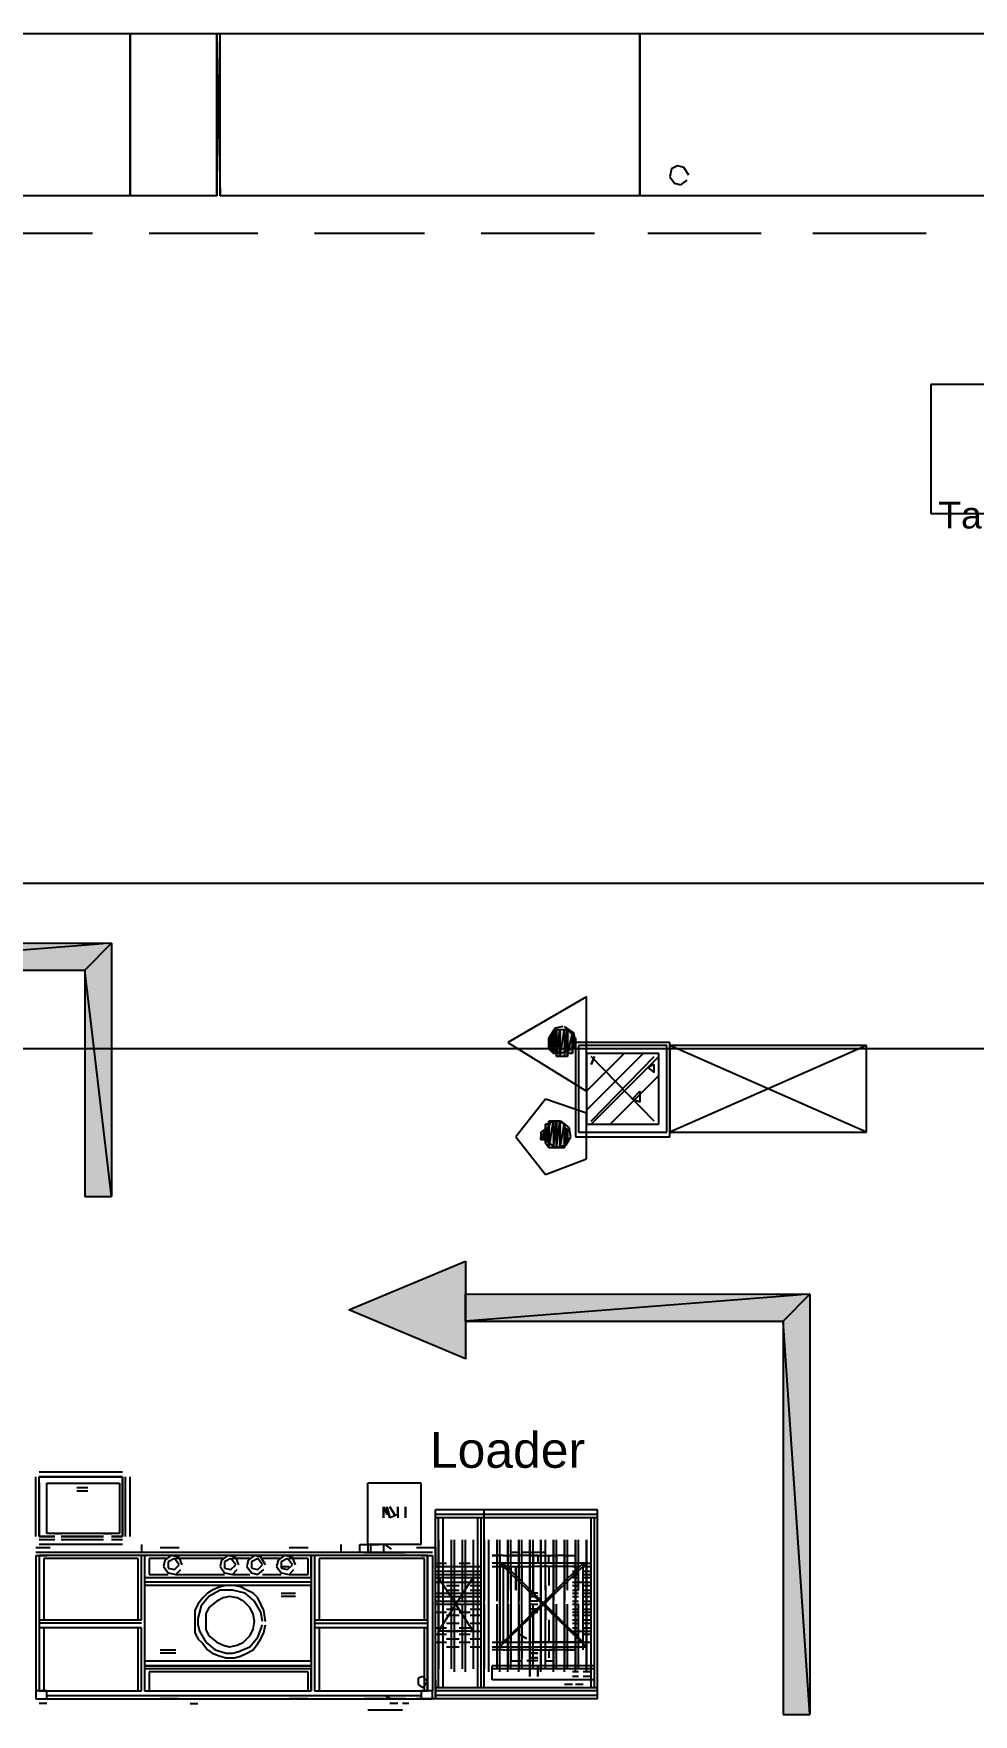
# Model space of a CAD drawing. Header units: millimetres. Extents: x 5 to 415, y 48 to 251.
# Drawn here: x 229.76 to 240.29, y 189.74 to 208.58 of the extents above; entities that cross this region are included whole.
import ezdxf

# ---------------------------------------------------------------- set-up
doc = ezdxf.new("R2010")
doc.units = ezdxf.units.MM
for name, color, linetype in [('H', 7, 'Continuous'), ('P', 7, 'Continuous'), ('T', 7, 'Continuous')]:
    doc.layers.add(name, color=color, linetype=linetype)

msp = doc.modelspace()

# ---------------------------------------------------------------- hatches: boundary and pattern name
at = {"layer": 'H', "linetype": 'Continuous'}
for points in [[(226.783, 198.085), (226.783, 198.367), (230.628, 198.367), (230.628, 195.545), (230.329, 195.545), (230.329, 198.085), (226.783, 198.085)], [(235.585, 197.15), (235.532, 197.185), (235.532, 197.309), (235.585, 197.362), (235.585, 197.15)], [(235.585, 197.15), (235.585, 197.362), (235.62, 197.397), (235.62, 197.15), (235.585, 197.15)], [(235.62, 197.115), (235.62, 197.397), (235.673, 197.397), (235.673, 197.115), (235.62, 197.115)], [(235.673, 197.115), (235.673, 197.397), (235.708, 197.397), (235.708, 197.115), (235.673, 197.115)], [(235.708, 197.115), (235.708, 197.397), (235.744, 197.397), (235.744, 197.115), (235.708, 197.115)], [(235.744, 197.15), (235.744, 197.397), (235.797, 197.362), (235.797, 197.15), (235.744, 197.15)], [(235.797, 197.185), (235.797, 197.309), (235.832, 197.309), (235.832, 197.238), (235.797, 197.185)], [(235.462, 196.18), (235.462, 196.25), (235.497, 196.303), (235.497, 196.18), (235.462, 196.18)], [(235.497, 196.127), (235.497, 196.338), (235.532, 196.338), (235.532, 196.092), (235.497, 196.127)], [(235.532, 196.092), (235.532, 196.391), (235.585, 196.391), (235.585, 196.092), (235.532, 196.092)], [(235.585, 196.092), (235.585, 196.391), (235.62, 196.391), (235.62, 196.092), (235.585, 196.092)], [(235.62, 196.092), (235.62, 196.391), (235.673, 196.391), (235.673, 196.092), (235.62, 196.092)], [(235.673, 196.092), (235.673, 196.391), (235.708, 196.338), (235.708, 196.092), (235.673, 196.092)], [(235.708, 196.127), (235.708, 196.303), (235.744, 196.303), (235.744, 196.18), (235.708, 196.127)], [(234.615, 193.71), (233.292, 194.275), (234.615, 194.822), (234.615, 193.71)], [(234.615, 194.134), (234.615, 194.433), (238.46, 194.433), (238.46, 189.742), (238.16, 189.742), (238.16, 194.134), (234.615, 194.134)]]:
    msp.add_hatch(color=256, dxfattribs=at).paths.add_polyline_path(points)

# ---------------------------------------------------------------- linework, layer by layer
at = {"layer": 'P'}
for points in [[(226.131, 208.58), (230.84, 208.58)], [(229.182, 208.58), (230.417, 208.58)], [(230.84, 206.763), (230.84, 208.58)], [(230.84, 208.58), (231.81, 208.58)], [(230.84, 206.763), (230.84, 208.58)], [(230.84, 208.58), (230.84, 206.763)], [(230.84, 208.58), (230.84, 206.763)], [(231.052, 208.58), (232.269, 208.58)], [(231.81, 206.763), (231.81, 208.58)], [(231.81, 208.58), (231.846, 206.763)], [(231.81, 208.58), (231.81, 206.763)], [(231.846, 206.763), (231.846, 208.58)], [(231.846, 208.58), (236.555, 208.58)], [(232.904, 208.58), (234.139, 208.58)], [(234.774, 208.58), (236.044, 208.58)], [(236.555, 206.763), (236.555, 208.58)], [(236.555, 208.58), (241.335, 208.58)], [(236.555, 206.763), (236.555, 208.58)], [(236.555, 208.58), (236.555, 206.763)], [(236.555, 208.58), (236.555, 206.763)], [(236.643, 208.58), (237.913, 208.58)], [(238.495, 208.58), (239.765, 208.58)], [(236.908, 207.063), (236.89, 206.975)], [(236.978, 207.098), (236.908, 207.063)], [(237.049, 207.081), (236.978, 207.098)], [(237.102, 206.992), (237.049, 207.081)], [(236.89, 206.975), (236.943, 206.904)], [(236.943, 206.904), (237.014, 206.887)], [(237.014, 206.887), (237.084, 206.939)], [(230.84, 206.763), (226.131, 206.763)], [(231.81, 206.763), (230.84, 206.763)], [(236.555, 206.763), (231.846, 206.763)], [(241.335, 206.763), (236.555, 206.763)], [(230.417, 206.34), (229.182, 206.34)], [(232.269, 206.34), (231.052, 206.34)], [(234.139, 206.34), (232.904, 206.34)], [(236.044, 206.34), (234.774, 206.34)], [(237.913, 206.34), (236.643, 206.34)], [(239.765, 206.34), (238.495, 206.34)], [(239.818, 204.646), (239.818, 203.2)], [(242.641, 204.646), (239.818, 204.646)], [(239.818, 203.2), (242.641, 203.2)], [(286.597, 199.055), (115.094, 199.055)], [(230.628, 198.385), (226.766, 198.085)], [(230.628, 198.385), (226.766, 198.085)], [(226.766, 198.385), (230.628, 198.385)], [(230.329, 198.085), (230.628, 198.385)], [(230.329, 198.085), (230.628, 198.385)], [(230.628, 198.385), (230.628, 195.545)], [(226.766, 198.085), (230.329, 198.085)], [(230.628, 195.545), (230.329, 198.085)], [(230.329, 198.085), (230.329, 195.545)], [(230.628, 195.545), (230.329, 198.085)], [(235.955, 197.785), (235.073, 197.273)], [(235.955, 196.727), (235.955, 197.785)], [(235.603, 197.432), (235.532, 197.326)], [(235.691, 197.45), (235.603, 197.432)], [(235.814, 197.379), (235.708, 197.45)], [(235.073, 197.273), (235.955, 196.727)], [(235.532, 197.203), (235.585, 197.362)], [(235.585, 197.362), (235.532, 197.326)], [(235.532, 197.203), (235.585, 197.362)], [(235.532, 197.326), (235.55, 197.22)], [(235.532, 197.326), (235.532, 197.238)], [(235.532, 197.238), (235.532, 197.326)], [(235.532, 197.326), (235.532, 197.238)], [(235.532, 197.273), (235.532, 197.326)], [(235.532, 197.326), (235.532, 197.238)], [(235.532, 197.238), (235.532, 197.326)], [(235.532, 197.326), (235.532, 197.326)], [(235.532, 197.238), (235.532, 197.326)], [(235.532, 197.326), (235.532, 197.203)], [(235.532, 197.326), (235.532, 197.203)], [(235.532, 197.238), (235.532, 197.273)], [(235.532, 197.203), (235.532, 197.238)], [(235.585, 197.15), (235.62, 197.414)], [(235.62, 197.414), (235.585, 197.362)], [(235.585, 197.15), (235.62, 197.414)], [(235.585, 197.362), (235.585, 197.15)], [(235.585, 197.362), (235.585, 197.15)], [(235.585, 197.15), (235.585, 197.362)], [(235.585, 197.362), (235.585, 197.362)], [(235.585, 197.15), (235.585, 197.362)], [(235.585, 197.362), (235.585, 197.362)], [(235.585, 197.362), (235.585, 197.15)], [(235.585, 197.362), (235.585, 197.15)], [(235.62, 197.414), (235.62, 197.15)], [(235.62, 197.414), (235.62, 197.15)], [(235.62, 197.115), (235.62, 197.414)], [(235.62, 197.15), (235.62, 197.414)], [(235.62, 197.414), (235.62, 197.414)], [(235.62, 197.414), (235.62, 197.15)], [(235.62, 197.414), (235.62, 197.115)], [(235.62, 197.115), (235.656, 197.414)], [(235.656, 197.414), (235.62, 197.414)], [(235.62, 197.115), (235.656, 197.414)], [(235.656, 197.414), (235.656, 197.115)], [(235.656, 197.414), (235.656, 197.115)], [(235.656, 197.115), (235.656, 197.414)], [(235.656, 197.414), (235.656, 197.414)], [(235.656, 197.115), (235.656, 197.414)], [(235.656, 197.414), (235.656, 197.414)], [(235.656, 197.414), (235.656, 197.115)], [(235.656, 197.414), (235.656, 197.115)], [(235.656, 197.115), (235.708, 197.414)], [(235.708, 197.414), (235.656, 197.414)], [(235.656, 197.115), (235.708, 197.414)], [(235.708, 197.414), (235.708, 197.115)], [(235.708, 197.414), (235.708, 197.115)], [(235.708, 197.115), (235.744, 197.414)], [(235.744, 197.414), (235.708, 197.414)], [(235.708, 197.115), (235.744, 197.414)], [(235.744, 197.414), (235.744, 197.115)], [(235.744, 197.414), (235.744, 197.115)], [(235.744, 197.15), (235.744, 197.414)], [(235.744, 197.115), (235.744, 197.414)], [(235.744, 197.414), (235.744, 197.414)], [(235.744, 197.414), (235.744, 197.115)], [(235.744, 197.414), (235.744, 197.15)], [(235.797, 197.362), (235.744, 197.414)], [(235.744, 197.15), (235.797, 197.362)], [(235.744, 197.15), (235.797, 197.362)], [(235.761, 197.185), (235.832, 197.273)], [(235.797, 197.362), (235.797, 197.15)], [(235.797, 197.362), (235.797, 197.15)], [(235.797, 197.15), (235.797, 197.362)], [(235.797, 197.362), (235.797, 197.362)], [(235.797, 197.15), (235.797, 197.362)], [(235.797, 197.362), (235.797, 197.362)], [(235.797, 197.362), (235.797, 197.15)], [(235.797, 197.362), (235.797, 197.15)], [(235.797, 197.326), (235.797, 197.362)], [(235.797, 197.15), (235.797, 197.326)], [(235.797, 197.15), (235.797, 197.326)], [(235.797, 197.326), (235.797, 197.203)], [(235.797, 197.326), (235.797, 197.203)], [(235.797, 197.203), (235.832, 197.326)], [(235.832, 197.326), (235.797, 197.326)], [(235.797, 197.203), (235.832, 197.326)], [(235.832, 197.238), (235.797, 197.203)], [(235.832, 197.273), (235.814, 197.379)], [(235.832, 197.326), (235.832, 197.238)], [(235.832, 197.273), (235.832, 197.326)], [(235.832, 197.326), (235.832, 197.273)], [(235.832, 197.273), (235.832, 196.215)], [(236.89, 197.273), (235.832, 197.273)], [(235.832, 197.273), (235.832, 197.238)], [(235.832, 197.238), (235.832, 197.273)], [(235.867, 197.238), (235.867, 196.268)], [(236.855, 197.238), (235.867, 197.238)], [(236.855, 196.268), (236.855, 197.238)], [(236.89, 196.215), (236.89, 197.273)], [(236.89, 197.238), (236.89, 196.268)], [(239.095, 197.238), (236.89, 197.238)], [(239.095, 197.238), (236.89, 196.268)], [(239.095, 196.268), (236.89, 197.238)], [(239.095, 196.268), (239.095, 197.238)], [(286.597, 197.203), (64.682, 197.203)], [(235.585, 197.15), (235.532, 197.203)], [(235.55, 197.22), (235.656, 197.15)], [(235.62, 197.15), (235.585, 197.15)], [(235.62, 197.15), (235.62, 197.115)], [(235.656, 197.115), (235.62, 197.115)], [(235.656, 197.15), (235.761, 197.185)], [(235.708, 197.115), (235.656, 197.115)], [(235.744, 197.115), (235.708, 197.115)], [(235.744, 197.115), (235.744, 197.15)], [(235.797, 197.15), (235.744, 197.15)], [(235.797, 197.203), (235.797, 197.15)], [(235.955, 196.727), (236.379, 197.15)], [(235.955, 196.515), (236.59, 197.15)], [(235.955, 197.15), (235.955, 196.356)], [(236.767, 197.15), (235.955, 197.15)], [(236.714, 196.391), (236.008, 197.115)], [(236.008, 196.391), (236.714, 197.115)], [(236.008, 196.356), (236.767, 197.115)], [(236.044, 197.115), (236.008, 197.026)], [(236.008, 197.026), (236.044, 197.115)], [(236.767, 196.356), (236.767, 197.15)], [(236.22, 196.356), (236.767, 196.903)], [(236.714, 197.026), (236.643, 196.991)], [(236.643, 196.991), (236.714, 196.938)], [(236.714, 196.938), (236.714, 197.026)], [(236.467, 196.638), (236.555, 196.727)], [(236.555, 196.727), (236.555, 196.603)], [(235.497, 196.638), (235.162, 196.215)], [(235.955, 196.48), (235.497, 196.638)], [(236.555, 196.603), (236.467, 196.638)], [(235.444, 196.18), (235.497, 196.303)], [(235.497, 196.303), (235.444, 196.268)], [(235.444, 196.18), (235.497, 196.303)], [(235.55, 196.374), (235.497, 196.268)], [(235.497, 196.356), (235.497, 196.144)], [(235.497, 196.144), (235.497, 196.356)], [(235.497, 196.356), (235.497, 196.144)], [(235.497, 196.303), (235.497, 196.356)], [(235.497, 196.356), (235.497, 196.144)], [(235.497, 196.144), (235.532, 196.356)], [(235.532, 196.356), (235.497, 196.356)], [(235.497, 196.144), (235.532, 196.356)], [(235.497, 196.303), (235.497, 196.18)], [(235.497, 196.303), (235.497, 196.18)], [(235.497, 196.144), (235.497, 196.303)], [(235.497, 196.18), (235.497, 196.303)], [(235.497, 196.303), (235.497, 196.303)], [(235.497, 196.303), (235.497, 196.18)], [(235.497, 196.144), (235.497, 196.303)], [(235.532, 196.391), (235.532, 196.092)], [(235.532, 196.092), (235.532, 196.391)], [(235.532, 196.391), (235.532, 196.092)], [(235.532, 196.356), (235.532, 196.391)], [(235.532, 196.391), (235.532, 196.092)], [(235.532, 196.092), (235.585, 196.391)], [(235.585, 196.391), (235.532, 196.391)], [(235.532, 196.092), (235.585, 196.391)], [(235.532, 196.356), (235.532, 196.092)], [(235.532, 196.092), (235.532, 196.356)], [(235.638, 196.391), (235.55, 196.374)], [(235.585, 196.391), (235.585, 196.092)], [(235.585, 196.391), (235.585, 196.092)], [(235.585, 196.092), (235.62, 196.391)], [(235.62, 196.391), (235.585, 196.391)], [(235.585, 196.092), (235.62, 196.391)], [(235.62, 196.391), (235.62, 196.092)], [(235.62, 196.391), (235.62, 196.092)], [(235.62, 196.092), (235.62, 196.391)], [(235.62, 196.391), (235.62, 196.391)], [(235.62, 196.092), (235.62, 196.391)], [(235.62, 196.391), (235.62, 196.391)], [(235.62, 196.391), (235.62, 196.092)], [(235.62, 196.391), (235.62, 196.092)], [(235.62, 196.092), (235.656, 196.391)], [(235.656, 196.391), (235.62, 196.391)], [(235.62, 196.092), (235.656, 196.391)], [(235.656, 196.391), (235.656, 196.092)], [(235.656, 196.391), (235.656, 196.092)], [(235.708, 196.356), (235.656, 196.391)], [(235.656, 196.092), (235.708, 196.356)], [(235.656, 196.092), (235.708, 196.356)], [(235.761, 196.321), (235.673, 196.391)], [(235.708, 196.356), (235.708, 196.092)], [(235.708, 196.356), (235.708, 196.092)], [(235.708, 196.144), (235.708, 196.356)], [(235.708, 196.092), (235.708, 196.356)], [(235.708, 196.356), (235.708, 196.356)], [(235.708, 196.356), (235.708, 196.092)], [(235.708, 196.144), (235.708, 196.356)], [(235.708, 196.356), (235.708, 196.303)], [(235.708, 196.303), (235.708, 196.144)], [(235.708, 196.144), (235.708, 196.303)], [(235.708, 196.303), (235.708, 196.144)], [(235.708, 196.303), (235.708, 196.144)], [(235.708, 196.144), (235.744, 196.303)], [(235.744, 196.303), (235.708, 196.303)], [(235.708, 196.144), (235.744, 196.303)], [(235.744, 196.303), (235.744, 196.18)], [(235.744, 196.18), (235.744, 196.303)], [(235.744, 196.303), (235.744, 196.268)], [(235.779, 196.215), (235.761, 196.321)], [(235.955, 195.968), (235.955, 196.48)], [(235.955, 196.356), (236.767, 196.356)], [(235.162, 196.215), (235.497, 195.792)], [(235.444, 196.268), (235.444, 196.268)], [(235.444, 196.268), (235.444, 196.268)], [(235.444, 196.268), (235.444, 196.18)], [(235.444, 196.215), (235.444, 196.18)], [(235.444, 196.18), (235.444, 196.215)], [(235.497, 196.18), (235.444, 196.18)], [(235.497, 196.268), (235.514, 196.162)], [(235.497, 196.18), (235.497, 196.144)], [(235.532, 196.092), (235.497, 196.144)], [(235.514, 196.162), (235.603, 196.092)], [(235.603, 196.092), (235.726, 196.127)], [(235.744, 196.18), (235.708, 196.144)], [(235.708, 196.092), (235.708, 196.144)], [(235.726, 196.127), (235.779, 196.215)], [(235.744, 196.268), (235.744, 196.18)], [(235.744, 196.18), (235.744, 196.268)], [(235.744, 196.268), (235.744, 196.18)], [(235.744, 196.268), (235.744, 196.18)], [(235.744, 196.18), (235.744, 196.268)], [(235.744, 196.268), (235.744, 196.268)], [(235.744, 196.18), (235.744, 196.268)], [(235.744, 196.268), (235.744, 196.215)], [(235.744, 196.215), (235.744, 196.18)], [(235.832, 196.215), (236.89, 196.215)], [(235.867, 196.268), (236.855, 196.268)], [(236.89, 196.268), (239.095, 196.268)], [(235.497, 195.792), (235.955, 195.968)], [(235.585, 196.092), (235.532, 196.092)], [(235.62, 196.092), (235.585, 196.092)], [(235.656, 196.092), (235.62, 196.092)], [(235.708, 196.092), (235.656, 196.092)], [(230.329, 195.545), (230.628, 195.545)], [(233.292, 194.275), (234.597, 194.822)], [(234.597, 194.822), (234.597, 193.728)], [(238.46, 194.451), (234.597, 194.151)], [(238.46, 194.451), (234.597, 194.151)], [(234.597, 194.151), (234.597, 194.451)], [(234.597, 194.451), (238.46, 194.451)], [(238.16, 194.151), (238.46, 194.451)], [(238.16, 194.151), (238.46, 194.451)], [(238.46, 194.451), (238.46, 189.742)], [(234.597, 193.728), (233.292, 194.275)], [(234.597, 194.151), (238.16, 194.151)], [(238.46, 189.742), (238.16, 194.151)], [(238.16, 194.151), (238.16, 189.742)], [(238.46, 189.742), (238.16, 194.151)], [(229.782, 191.735), (229.782, 192.405)], [(229.782, 191.735), (229.782, 192.405)], [(230.752, 192.458), (229.817, 192.458)], [(229.817, 192.405), (230.752, 192.405)], [(229.817, 191.735), (229.817, 192.405)], [(230.752, 192.405), (229.817, 192.405)], [(230.752, 192.405), (229.817, 192.405)], [(230.752, 192.405), (229.817, 192.405)], [(230.752, 192.405), (229.817, 192.405)], [(230.752, 192.405), (229.817, 192.405)], [(230.752, 192.405), (229.817, 192.405)], [(229.817, 191.735), (229.817, 192.405)], [(229.817, 191.735), (229.817, 192.405)], [(229.817, 191.735), (229.817, 192.405)], [(229.817, 191.735), (229.817, 192.405)], [(229.817, 191.735), (229.817, 192.405)], [(230.752, 192.405), (230.752, 191.735)], [(230.752, 191.735), (230.752, 192.405)], [(230.787, 191.735), (230.787, 192.405)], [(230.787, 191.735), (230.787, 192.405)], [(230.787, 191.735), (230.787, 192.405)], [(230.787, 191.735), (230.787, 192.405)], [(230.787, 191.735), (230.787, 192.405)], [(230.84, 191.735), (230.84, 192.405)], [(229.817, 192.334), (229.817, 191.735)], [(229.905, 191.77), (229.905, 192.334)], [(229.905, 192.334), (230.717, 192.334)], [(229.905, 191.77), (229.905, 192.334)], [(229.905, 192.334), (230.717, 192.334)], [(230.364, 192.282), (230.24, 192.282)], [(230.364, 192.282), (230.24, 192.282)], [(230.24, 192.246), (230.364, 192.246)], [(230.24, 192.246), (230.364, 192.246)], [(230.717, 192.334), (230.717, 191.77)], [(230.717, 192.334), (230.717, 191.77)], [(230.752, 191.735), (230.752, 192.334)], [(234.103, 192.334), (233.504, 192.334)], [(233.504, 191.647), (233.504, 192.334)], [(234.103, 191.647), (234.103, 192.334)], [(233.68, 191.946), (233.68, 192.07)], [(233.68, 192.07), (233.715, 191.982)], [(233.68, 192.035), (233.68, 191.946)], [(233.715, 191.982), (233.715, 192.07)], [(233.715, 192.07), (233.751, 191.946)], [(233.751, 191.946), (233.715, 192.035)], [(233.803, 191.982), (233.751, 192.07)], [(233.751, 192.07), (233.803, 191.982)], [(233.839, 191.982), (233.751, 191.946)], [(233.839, 191.982), (233.839, 192.07)], [(233.839, 192.07), (233.839, 191.946)], [(233.927, 191.946), (233.927, 192.07)], [(233.927, 192.07), (233.927, 191.946)], [(236.079, 192.035), (234.262, 192.035)], [(236.079, 192.035), (234.262, 192.035)], [(236.079, 192.035), (234.262, 192.035)], [(236.079, 192.035), (234.262, 192.035)], [(236.079, 192.035), (234.262, 192.035)], [(234.262, 190.041), (234.262, 192.035)], [(236.079, 191.982), (234.262, 191.982)], [(236.079, 191.982), (234.262, 191.982)], [(234.809, 190.041), (234.809, 192.035)], [(236.079, 190.041), (236.079, 192.035)], [(236.079, 191.946), (234.262, 191.946)], [(236.079, 191.946), (234.262, 191.946)], [(236.079, 191.946), (234.262, 191.946)], [(234.262, 190.041), (234.262, 191.946)], [(234.262, 190.041), (234.262, 191.946)], [(234.297, 190.041), (234.297, 191.946)], [(234.297, 190.041), (234.297, 191.946)], [(234.297, 190.041), (234.297, 191.946)], [(234.297, 190.041), (234.297, 191.946)], [(234.35, 190.041), (234.35, 191.946)], [(234.35, 190.041), (234.35, 191.946)], [(234.35, 190.041), (234.35, 191.946)], [(234.738, 190.041), (234.738, 191.946)], [(234.738, 190.041), (234.738, 191.946)], [(234.738, 190.041), (234.738, 191.946)], [(234.774, 190.041), (234.774, 191.946)], [(234.774, 190.041), (234.774, 191.946)], [(234.809, 190.041), (234.809, 191.946)], [(234.809, 190.041), (234.809, 191.946)], [(234.809, 190.041), (234.809, 191.946)], [(234.809, 190.041), (234.809, 191.946)], [(236.008, 190.041), (236.008, 191.946)], [(236.008, 190.041), (236.008, 191.946)], [(236.008, 190.041), (236.008, 191.946)], [(236.008, 190.041), (236.008, 191.946)], [(236.008, 190.041), (236.008, 191.946)], [(236.044, 190.041), (236.044, 191.946)], [(236.044, 190.041), (236.044, 191.946)], [(236.044, 190.041), (236.044, 191.946)], [(236.044, 190.041), (236.044, 191.946)], [(229.782, 191.611), (229.941, 191.611)], [(229.993, 191.735), (229.817, 191.735)], [(229.993, 191.735), (229.817, 191.735)], [(229.817, 191.735), (229.993, 191.735)], [(229.993, 191.699), (229.817, 191.699)], [(229.993, 191.699), (229.817, 191.699)], [(229.993, 191.699), (229.817, 191.699)], [(229.993, 191.699), (229.817, 191.699)], [(229.993, 191.699), (229.817, 191.699)], [(230.752, 191.647), (229.817, 191.647)], [(230.717, 191.77), (229.905, 191.77)], [(230.717, 191.77), (229.905, 191.77)], [(229.993, 191.77), (230.064, 191.77)], [(230.064, 191.647), (229.993, 191.647)], [(230.54, 191.735), (230.064, 191.735)], [(230.54, 191.735), (230.064, 191.735)], [(230.064, 191.735), (230.54, 191.735)], [(230.54, 191.699), (230.064, 191.699)], [(230.54, 191.699), (230.064, 191.699)], [(230.54, 191.699), (230.064, 191.699)], [(230.54, 191.699), (230.064, 191.699)], [(230.54, 191.699), (230.064, 191.699)], [(230.54, 191.77), (230.628, 191.77)], [(230.628, 191.647), (230.54, 191.647)], [(230.752, 191.735), (230.628, 191.735)], [(230.752, 191.735), (230.628, 191.735)], [(230.628, 191.735), (230.752, 191.735)], [(230.752, 191.699), (230.628, 191.699)], [(230.752, 191.699), (230.628, 191.699)], [(230.752, 191.699), (230.628, 191.699)], [(230.752, 191.699), (230.628, 191.699)], [(230.752, 191.699), (230.628, 191.699)], [(230.964, 191.647), (230.964, 191.558)], [(231.175, 191.611), (231.387, 191.611)], [(232.622, 191.611), (232.833, 191.611)], [(233.204, 191.558), (233.204, 191.647)], [(233.415, 191.558), (233.415, 191.647)], [(233.415, 191.647), (233.504, 191.647)], [(233.504, 191.647), (233.504, 191.558)], [(234.103, 191.647), (233.504, 191.647)], [(233.539, 191.558), (233.539, 191.647)], [(233.539, 191.647), (233.627, 191.647)], [(233.68, 191.647), (233.68, 191.558)], [(233.768, 191.594), (233.698, 191.647)], [(233.768, 191.594), (233.698, 191.647)], [(234.05, 191.611), (234.262, 191.611)], [(234.262, 191.611), (234.262, 191.4)], [(234.297, 191.699), (234.297, 191.012)], [(234.35, 190.253), (234.35, 191.699)], [(234.35, 190.218), (234.35, 191.699)], [(234.438, 191.699), (234.438, 190.253)], [(234.474, 190.253), (234.474, 191.699)], [(234.474, 190.218), (234.474, 191.699)], [(234.562, 191.699), (234.562, 191.012)], [(234.597, 190.253), (234.597, 191.699)], [(234.597, 190.218), (234.597, 191.699)], [(234.685, 191.699), (234.685, 190.253)], [(234.738, 190.253), (234.738, 191.699)], [(234.738, 190.218), (234.738, 191.699)], [(234.809, 191.699), (234.809, 191.012)], [(234.862, 191.135), (234.862, 191.699)], [(234.862, 190.218), (234.862, 191.699)], [(234.95, 191.699), (234.95, 191.012)], [(234.985, 191.135), (234.985, 191.699)], [(234.985, 190.218), (234.985, 191.699)], [(235.073, 191.699), (235.073, 191.012)], [(235.073, 190.218), (235.073, 191.699)], [(235.109, 191.135), (235.109, 191.699)], [(235.197, 191.699), (235.197, 191.012)], [(235.197, 190.218), (235.197, 191.699)], [(235.232, 191.135), (235.232, 191.699)], [(235.32, 191.699), (235.32, 191.012)], [(235.32, 190.218), (235.32, 191.699)], [(235.356, 191.135), (235.356, 191.699)], [(235.444, 191.699), (235.444, 191.012)], [(235.444, 190.218), (235.444, 191.699)], [(235.497, 191.135), (235.497, 191.699)], [(235.585, 191.699), (235.585, 191.012)], [(235.585, 190.218), (235.585, 191.699)], [(235.62, 191.135), (235.62, 191.699)], [(235.708, 191.699), (235.708, 191.012)], [(235.708, 190.218), (235.708, 191.699)], [(235.744, 191.135), (235.744, 191.699)], [(235.832, 191.699), (235.832, 191.012)], [(235.832, 190.218), (235.832, 191.699)], [(235.867, 191.135), (235.867, 191.699)], [(235.955, 191.699), (235.955, 191.012)], [(235.955, 190.218), (235.955, 191.699)], [(236.008, 191.135), (236.008, 191.699)], [(229.905, 191.558), (229.782, 191.558)], [(229.782, 191.523), (229.905, 191.523)], [(229.782, 191.523), (229.782, 190.006)], [(229.782, 191.523), (229.782, 190.006)], [(229.817, 191.523), (229.817, 190.006)], [(229.817, 191.523), (229.817, 190.006)], [(229.817, 191.523), (229.817, 190.006)], [(229.817, 191.523), (229.817, 190.006)], [(230.964, 191.523), (229.817, 191.523)], [(229.817, 191.523), (229.817, 190.8)], [(230.928, 191.488), (229.87, 191.488)], [(229.87, 191.488), (229.87, 190.8)], [(234.103, 191.558), (229.905, 191.558)], [(234.103, 191.558), (229.905, 191.558)], [(234.103, 191.558), (229.905, 191.558)], [(234.103, 191.558), (229.905, 191.558)], [(234.103, 191.558), (229.905, 191.558)], [(234.103, 191.523), (229.905, 191.523)], [(230.928, 190.8), (230.928, 191.488)], [(230.964, 190.8), (230.964, 191.523)], [(230.999, 191.523), (230.999, 190.006)], [(230.999, 191.523), (230.999, 190.006)], [(230.999, 191.523), (230.999, 190.006)], [(230.999, 191.523), (230.999, 190.006)], [(230.999, 191.523), (230.999, 190.006)], [(232.869, 191.523), (230.999, 191.523)], [(230.999, 191.523), (230.999, 191.276)], [(231.263, 191.488), (231.052, 191.488)], [(231.052, 191.488), (231.052, 191.311)], [(231.228, 191.47), (231.211, 191.4)], [(231.211, 191.4), (231.263, 191.329)], [(231.299, 191.523), (231.228, 191.47)], [(231.334, 191.488), (231.263, 191.453)], [(231.263, 191.453), (231.263, 191.382)], [(231.387, 191.505), (231.299, 191.523)], [(231.387, 191.417), (231.334, 191.488)], [(231.334, 191.364), (231.387, 191.417)], [(231.898, 191.488), (231.352, 191.488)], [(231.422, 191.417), (231.387, 191.505)], [(231.863, 191.47), (231.846, 191.4)], [(231.846, 191.4), (231.898, 191.329)], [(231.934, 191.523), (231.863, 191.47)], [(231.969, 191.488), (231.898, 191.453)], [(231.898, 191.453), (231.898, 191.382)], [(232.022, 191.505), (231.934, 191.523)], [(232.022, 191.417), (231.969, 191.488)], [(231.969, 191.364), (232.022, 191.417)], [(232.181, 191.488), (231.987, 191.488)], [(232.057, 191.417), (232.022, 191.505)], [(232.163, 191.47), (232.145, 191.4)], [(232.145, 191.4), (232.198, 191.329)], [(232.234, 191.523), (232.163, 191.47)], [(232.269, 191.488), (232.198, 191.453)], [(232.198, 191.453), (232.198, 191.382)], [(232.304, 191.505), (232.234, 191.523)], [(232.322, 191.417), (232.269, 191.488)], [(232.269, 191.364), (232.322, 191.417)], [(232.357, 191.417), (232.304, 191.505)], [(232.533, 191.488), (232.322, 191.488)], [(232.498, 191.47), (232.481, 191.4)], [(232.481, 191.4), (232.533, 191.329)], [(232.569, 191.523), (232.498, 191.47)], [(232.604, 191.488), (232.533, 191.453)], [(232.533, 191.453), (232.533, 191.382)], [(232.533, 191.4), (232.622, 191.4)], [(232.657, 191.505), (232.569, 191.523)], [(232.657, 191.417), (232.604, 191.488)], [(232.604, 191.364), (232.657, 191.417)], [(232.833, 191.488), (232.622, 191.488)], [(232.692, 191.417), (232.657, 191.505)], [(232.833, 191.311), (232.833, 191.488)], [(232.869, 191.523), (232.869, 190.006)], [(232.869, 191.523), (232.869, 190.006)], [(232.869, 191.523), (232.869, 190.006)], [(232.869, 191.523), (232.869, 190.006)], [(232.869, 191.276), (232.869, 191.523)], [(234.174, 191.523), (232.904, 191.523)], [(232.904, 191.523), (232.904, 190.8)], [(232.904, 191.523), (232.904, 190.006)], [(234.139, 191.488), (232.957, 191.488)], [(232.957, 191.488), (232.957, 190.8)], [(233.468, 191.558), (233.927, 191.558)], [(234.227, 191.558), (234.103, 191.558)], [(234.103, 191.523), (234.227, 191.523)], [(234.139, 190.8), (234.139, 191.488)], [(234.174, 190.8), (234.174, 191.523)], [(234.174, 191.523), (234.174, 190.006)], [(234.227, 191.523), (234.227, 190.006)], [(234.227, 191.523), (234.227, 190.006)], [(234.227, 191.523), (234.227, 190.006)], [(234.227, 191.523), (234.227, 190.006)], [(234.227, 191.523), (234.227, 190.006)], [(234.262, 189.953), (234.262, 191.558)], [(234.262, 191.435), (234.386, 191.435)], [(234.262, 191.4), (234.386, 191.4)], [(234.386, 191.4), (234.527, 191.4)], [(234.527, 191.435), (234.65, 191.435)], [(234.527, 191.4), (234.65, 191.4)], [(234.65, 191.4), (234.774, 191.4)], [(234.862, 191.435), (234.862, 191.523)], [(235.021, 191.523), (234.897, 191.523)], [(234.897, 191.523), (234.985, 191.523)], [(234.985, 191.435), (234.897, 191.435)], [(234.897, 191.4), (235.356, 191.4)], [(234.985, 191.523), (234.985, 191.435)], [(235.955, 191.435), (234.985, 191.435)], [(234.985, 191.435), (234.985, 190.5)], [(235.955, 190.5), (234.985, 191.435)], [(235.955, 191.435), (234.985, 190.5)], [(235.021, 191.523), (235.109, 191.523)], [(235.021, 191.523), (235.109, 191.523)], [(235.92, 191.435), (235.021, 191.435)], [(235.021, 191.435), (235.021, 190.553)], [(235.92, 190.553), (235.021, 191.435)], [(235.92, 191.435), (235.021, 190.553)], [(235.197, 191.558), (235.109, 191.558)], [(235.356, 191.523), (235.109, 191.523)], [(235.356, 191.523), (235.109, 191.523)], [(235.109, 191.523), (235.197, 191.523)], [(235.109, 191.435), (235.109, 191.523)], [(235.197, 191.435), (235.109, 191.435)], [(235.109, 191.4), (235.109, 191.223)], [(235.109, 191.4), (235.109, 191.276)], [(235.109, 191.276), (235.109, 191.4)], [(235.109, 191.223), (235.109, 191.4)], [(235.109, 191.4), (235.109, 191.223)], [(235.162, 191.4), (235.162, 191.223)], [(235.162, 191.223), (235.162, 191.4)], [(235.162, 191.223), (235.162, 191.4)], [(235.162, 191.223), (235.162, 191.4)], [(235.197, 191.523), (235.197, 191.435)], [(235.197, 191.188), (235.197, 191.4)], [(235.197, 191.188), (235.197, 191.4)], [(235.197, 191.188), (235.197, 191.4)], [(235.197, 191.188), (235.197, 191.4)], [(235.32, 191.558), (235.232, 191.558)], [(235.232, 191.4), (235.232, 191.188)], [(235.232, 191.4), (235.232, 191.188)], [(235.232, 191.4), (235.232, 191.188)], [(235.232, 191.4), (235.232, 191.188)], [(235.409, 191.558), (235.32, 191.558)], [(235.409, 191.558), (235.32, 191.558)], [(235.409, 191.523), (235.32, 191.523)], [(235.32, 191.523), (235.409, 191.523)], [(235.32, 191.523), (235.409, 191.523)], [(235.32, 191.435), (235.32, 191.523)], [(235.409, 191.435), (235.32, 191.435)], [(235.356, 191.523), (235.356, 191.4)], [(235.356, 191.523), (235.62, 191.523)], [(235.356, 191.523), (235.356, 191.4)], [(235.356, 191.523), (235.356, 191.4)], [(235.356, 191.523), (235.62, 191.523)], [(235.356, 191.523), (235.356, 191.4)], [(235.356, 191.1), (235.356, 191.4)], [(235.356, 191.4), (235.356, 191.1)], [(235.832, 191.4), (235.356, 191.4)], [(235.497, 191.558), (235.409, 191.558)], [(235.409, 191.523), (235.409, 191.435)], [(235.497, 191.188), (235.497, 191.4)], [(235.497, 191.188), (235.497, 191.4)], [(235.497, 191.188), (235.497, 191.4)], [(235.497, 191.188), (235.497, 191.4)], [(235.532, 191.523), (235.62, 191.523)], [(235.532, 191.435), (235.532, 191.523)], [(235.62, 191.435), (235.532, 191.435)], [(235.532, 191.4), (235.532, 191.188)], [(235.532, 191.4), (235.532, 191.188)], [(235.532, 191.4), (235.532, 191.188)], [(235.532, 191.4), (235.532, 191.188)], [(235.585, 190.553), (235.585, 191.4)], [(235.708, 191.523), (235.62, 191.523)], [(235.708, 191.523), (235.62, 191.523)], [(235.708, 191.523), (235.62, 191.523)], [(235.62, 191.523), (235.62, 191.435)], [(235.708, 191.523), (235.832, 191.523)], [(235.708, 191.523), (235.797, 191.523)], [(235.744, 191.523), (235.832, 191.523)], [(235.744, 191.435), (235.744, 191.523)], [(235.832, 191.435), (235.744, 191.435)], [(235.797, 191.435), (235.867, 191.435)], [(235.797, 191.4), (235.867, 191.4)], [(235.832, 191.523), (235.832, 191.435)], [(235.92, 190.553), (235.92, 191.435)], [(235.92, 191.435), (236.008, 191.435)], [(235.92, 190.465), (235.92, 191.435)], [(235.92, 191.4), (236.008, 191.4)], [(235.92, 191.276), (235.92, 191.4)], [(235.955, 190.5), (235.955, 191.435)], [(235.955, 191.276), (235.955, 191.4)], [(230.999, 191.276), (232.869, 191.276)], [(232.869, 191.223), (230.999, 191.223)], [(232.869, 191.223), (230.999, 191.223)], [(232.869, 191.223), (230.999, 191.223)], [(232.869, 191.223), (230.999, 191.223)], [(232.869, 191.223), (230.999, 191.223)], [(232.869, 191.223), (230.999, 191.223)], [(230.999, 191.223), (230.999, 190.288)], [(231.052, 191.311), (231.263, 191.311)], [(231.263, 191.382), (231.334, 191.364)], [(231.263, 191.329), (231.352, 191.311)], [(231.352, 191.311), (231.405, 191.364)], [(231.352, 191.311), (231.898, 191.311)], [(231.898, 191.382), (231.969, 191.364)], [(231.898, 191.329), (231.987, 191.311)], [(231.987, 191.311), (232.04, 191.364)], [(231.987, 191.311), (232.181, 191.311)], [(232.198, 191.382), (232.269, 191.364)], [(232.198, 191.329), (232.269, 191.311)], [(232.269, 191.311), (232.339, 191.364)], [(232.322, 191.311), (232.533, 191.311)], [(232.533, 191.382), (232.604, 191.364)], [(232.533, 191.329), (232.622, 191.311)], [(232.622, 191.311), (232.675, 191.364)], [(232.622, 191.311), (232.833, 191.311)], [(232.869, 191.223), (232.869, 190.288)], [(234.262, 191.347), (234.386, 191.347)], [(234.262, 191.311), (234.386, 191.311)], [(234.262, 191.276), (234.386, 191.276)], [(234.262, 191.223), (234.386, 191.223)], [(234.297, 190.676), (234.297, 191.276)], [(234.297, 191.276), (234.685, 191.276)], [(234.297, 190.676), (234.685, 191.276)], [(234.685, 190.676), (234.297, 191.276)], [(234.386, 191.347), (234.527, 191.347)], [(234.386, 191.311), (234.527, 191.311)], [(234.386, 191.276), (234.527, 191.276)], [(234.386, 191.223), (234.527, 191.223)], [(234.527, 191.347), (234.65, 191.347)], [(234.527, 191.311), (234.65, 191.311)], [(234.527, 191.276), (234.65, 191.276)], [(234.527, 191.223), (234.65, 191.223)], [(234.65, 191.347), (234.774, 191.347)], [(234.65, 191.311), (234.774, 191.311)], [(234.65, 191.276), (234.774, 191.276)], [(234.65, 191.223), (234.774, 191.223)], [(234.685, 191.276), (234.685, 190.676)], [(235.109, 191.223), (235.109, 191.135)], [(235.109, 191.223), (235.109, 191.135)], [(235.109, 191.135), (235.109, 191.223)], [(235.109, 191.135), (235.109, 191.223)], [(235.109, 191.223), (235.109, 190.553)], [(235.162, 191.223), (235.162, 191.135)], [(235.162, 191.135), (235.162, 191.223)], [(235.162, 191.135), (235.162, 191.223)], [(235.162, 191.135), (235.162, 191.223)], [(235.797, 191.347), (235.867, 191.347)], [(235.797, 191.311), (235.867, 191.311)], [(235.797, 191.276), (235.867, 191.276)], [(235.797, 191.223), (235.867, 191.223)], [(235.867, 191.223), (235.955, 191.223)], [(235.92, 191.347), (236.008, 191.347)], [(235.92, 191.311), (236.008, 191.311)], [(235.92, 191.276), (236.008, 191.276)], [(235.92, 191.188), (235.92, 191.276)], [(235.92, 191.223), (236.008, 191.223)], [(235.955, 191.188), (235.955, 191.276)], [(232.869, 191.188), (230.999, 191.188)], [(230.999, 191.188), (230.999, 190.341)], [(232.869, 191.188), (230.999, 191.188)], [(231.652, 191.047), (231.599, 190.976)], [(231.722, 191.064), (231.634, 190.959)], [(231.722, 191.064), (231.634, 190.959)], [(231.704, 191.1), (231.652, 191.047)], [(231.757, 191.135), (231.704, 191.1)], [(231.846, 191.135), (231.722, 191.064)], [(231.846, 191.135), (231.722, 191.064)], [(231.846, 191.17), (231.757, 191.135)], [(231.881, 191.047), (231.81, 191.012)], [(231.916, 191.188), (231.846, 191.17)], [(231.916, 191.135), (231.846, 191.135)], [(231.916, 191.135), (231.846, 191.135)], [(231.951, 191.064), (231.881, 191.047)], [(232.004, 191.188), (231.916, 191.188)], [(231.987, 191.135), (231.916, 191.135)], [(231.987, 191.135), (231.916, 191.135)], [(232.04, 191.047), (231.951, 191.064)], [(232.128, 191.1), (231.987, 191.135)], [(232.128, 191.1), (231.987, 191.135)], [(232.075, 191.17), (232.004, 191.188)], [(232.11, 191.012), (232.04, 191.047)], [(232.145, 191.135), (232.075, 191.17)], [(232.234, 191.012), (232.128, 191.1)], [(232.234, 191.012), (232.128, 191.1)], [(232.216, 191.1), (232.145, 191.135)], [(232.269, 191.047), (232.216, 191.1)], [(232.304, 190.976), (232.269, 191.047)], [(232.533, 191.1), (232.692, 191.1)], [(232.692, 191.064), (232.533, 191.064)], [(232.869, 190.341), (232.869, 191.188)], [(234.262, 191.1), (234.386, 191.1)], [(234.262, 191.064), (234.386, 191.064)], [(234.386, 191.188), (234.527, 191.188)], [(234.386, 191.135), (234.527, 191.135)], [(234.386, 191.1), (234.527, 191.1)], [(234.386, 191.064), (234.527, 191.064)], [(234.527, 191.1), (234.65, 191.1)], [(234.527, 191.064), (234.65, 191.064)], [(234.65, 191.188), (234.774, 191.188)], [(234.65, 191.135), (234.774, 191.135)], [(234.65, 191.1), (234.774, 191.1)], [(234.65, 191.064), (234.774, 191.064)], [(235.232, 190.8), (235.232, 191.188)], [(235.409, 191.1), (235.32, 191.1)], [(235.409, 191.1), (235.32, 191.1)], [(235.409, 191.064), (235.32, 191.064)], [(235.32, 191.064), (235.409, 191.064)], [(235.32, 191.064), (235.409, 191.064)], [(235.32, 191.064), (235.409, 191.064)], [(235.32, 191.064), (235.409, 191.064)], [(235.497, 191.188), (235.497, 190.8)], [(235.797, 191.188), (235.867, 191.188)], [(235.797, 191.135), (235.867, 191.135)], [(235.797, 191.1), (235.867, 191.1)], [(235.797, 191.064), (235.867, 191.064)], [(235.92, 191.188), (236.008, 191.188)], [(235.92, 190.712), (235.92, 191.188)], [(235.92, 191.135), (236.008, 191.135)], [(235.92, 191.1), (236.008, 191.1)], [(235.92, 191.064), (236.008, 191.064)], [(235.955, 190.712), (235.955, 191.188)], [(231.599, 190.976), (231.563, 190.906)], [(231.563, 190.906), (231.563, 190.818)], [(231.634, 190.959), (231.599, 190.818)], [(231.634, 190.959), (231.599, 190.818)], [(231.722, 190.941), (231.687, 190.87)], [(231.687, 190.87), (231.687, 190.782)], [(231.81, 191.012), (231.722, 190.941)], [(232.181, 190.941), (232.11, 191.012)], [(232.216, 190.87), (232.181, 190.941)], [(232.234, 190.782), (232.216, 190.87)], [(232.304, 190.888), (232.234, 191.012)], [(232.304, 190.888), (232.234, 191.012)], [(232.339, 190.906), (232.304, 190.976)], [(232.322, 190.782), (232.304, 190.888)], [(232.322, 190.782), (232.304, 190.888)], [(232.357, 190.782), (232.339, 190.906)], [(234.262, 191.012), (234.386, 191.012)], [(234.262, 190.976), (234.386, 190.976)], [(234.262, 190.888), (234.386, 190.888)], [(234.262, 190.888), (234.386, 190.888)], [(234.297, 190.976), (234.297, 190.253)], [(234.386, 191.012), (234.527, 191.012)], [(234.386, 190.976), (234.527, 190.976)], [(234.386, 190.923), (234.527, 190.923)], [(234.386, 190.853), (234.527, 190.853)], [(234.386, 190.853), (234.527, 190.853)], [(234.527, 191.012), (234.65, 191.012)], [(234.527, 190.976), (234.65, 190.976)], [(234.527, 190.888), (234.65, 190.888)], [(234.527, 190.888), (234.65, 190.888)], [(234.562, 190.976), (234.562, 190.253)], [(234.65, 191.012), (234.774, 191.012)], [(234.65, 190.976), (234.774, 190.976)], [(234.65, 190.923), (234.774, 190.923)], [(234.65, 190.853), (234.774, 190.853)], [(234.65, 190.853), (234.774, 190.853)], [(234.809, 190.976), (234.809, 190.253)], [(234.862, 190.253), (234.862, 190.976)], [(234.95, 190.976), (234.95, 190.253)], [(234.985, 190.253), (234.985, 190.976)], [(235.073, 190.976), (235.073, 190.253)], [(235.109, 190.253), (235.109, 190.976)], [(235.197, 190.976), (235.197, 190.253)], [(235.232, 190.253), (235.232, 190.976)], [(235.409, 191.012), (235.32, 191.012)], [(235.32, 190.976), (235.409, 190.976)], [(235.32, 190.976), (235.409, 190.976)], [(235.32, 190.976), (235.409, 190.976)], [(235.32, 190.976), (235.409, 190.976)], [(235.32, 190.976), (235.409, 190.976)], [(235.32, 190.976), (235.409, 190.976)], [(235.32, 190.976), (235.32, 190.253)], [(235.32, 190.923), (235.409, 190.923)], [(235.32, 190.923), (235.409, 190.923)], [(235.409, 190.923), (235.32, 190.923)], [(235.409, 190.923), (235.32, 190.923)], [(235.409, 190.923), (235.32, 190.923)], [(235.409, 190.923), (235.32, 190.923)], [(235.32, 190.888), (235.409, 190.888)], [(235.32, 190.888), (235.409, 190.888)], [(235.356, 190.253), (235.356, 190.976)], [(235.356, 190.888), (235.356, 190.553)], [(235.356, 190.553), (235.356, 190.888)], [(235.444, 190.976), (235.444, 190.253)], [(235.497, 190.253), (235.497, 190.976)], [(235.585, 190.976), (235.585, 190.253)], [(235.62, 190.253), (235.62, 190.976)], [(235.708, 190.976), (235.708, 190.253)], [(235.744, 190.253), (235.744, 190.976)], [(235.797, 191.012), (235.867, 191.012)], [(235.797, 190.976), (235.867, 190.976)], [(235.797, 190.923), (235.867, 190.923)], [(235.797, 190.888), (235.867, 190.888)], [(235.797, 190.853), (235.867, 190.853)], [(235.832, 190.976), (235.832, 190.253)], [(235.867, 190.253), (235.867, 190.976)], [(235.92, 191.012), (236.008, 191.012)], [(235.92, 190.976), (236.008, 190.976)], [(235.92, 190.923), (236.008, 190.923)], [(235.92, 190.888), (236.008, 190.888)], [(235.92, 190.853), (236.008, 190.853)], [(235.955, 190.976), (235.955, 190.253)], [(236.008, 190.253), (236.008, 190.976)], [(229.817, 190.8), (230.964, 190.8)], [(230.964, 190.765), (229.817, 190.765)], [(230.964, 190.765), (229.817, 190.765)], [(230.964, 190.765), (229.817, 190.765)], [(230.964, 190.765), (229.817, 190.765)], [(230.964, 190.765), (229.817, 190.765)], [(229.817, 190.712), (229.817, 190.006)], [(230.964, 190.712), (229.817, 190.712)], [(229.87, 190.8), (230.928, 190.8)], [(230.928, 190.712), (229.87, 190.712)], [(229.87, 190.712), (229.87, 190.006)], [(230.928, 190.006), (230.928, 190.712)], [(230.964, 190.006), (230.964, 190.712)], [(231.563, 190.818), (231.563, 190.747)], [(231.563, 190.747), (231.563, 190.659)], [(231.563, 190.659), (231.599, 190.588)], [(231.599, 190.818), (231.599, 190.747)], [(231.599, 190.818), (231.599, 190.747)], [(231.599, 190.747), (231.616, 190.676)], [(231.599, 190.747), (231.616, 190.676)], [(231.616, 190.676), (231.687, 190.553)], [(231.616, 190.676), (231.687, 190.553)], [(231.687, 190.782), (231.687, 190.694)], [(231.687, 190.694), (231.722, 190.623)], [(232.181, 190.623), (232.216, 190.694)], [(232.216, 190.694), (232.234, 190.782)], [(232.269, 190.606), (232.322, 190.747)], [(232.269, 190.606), (232.322, 190.747)], [(232.304, 190.588), (232.339, 190.659)], [(232.339, 190.659), (232.357, 190.747)], [(232.904, 190.8), (234.174, 190.8)], [(232.904, 190.765), (234.174, 190.765)], [(232.904, 190.765), (234.174, 190.765)], [(232.904, 190.765), (234.174, 190.765)], [(232.904, 190.765), (234.174, 190.765)], [(232.904, 190.765), (234.174, 190.765)], [(232.904, 190.712), (232.904, 190.006)], [(234.174, 190.712), (232.904, 190.712)], [(232.957, 190.8), (234.139, 190.8)], [(234.139, 190.712), (232.957, 190.712)], [(232.957, 190.712), (232.957, 190.006)], [(234.139, 190.006), (234.139, 190.712)], [(234.174, 190.006), (234.174, 190.712)], [(234.262, 190.712), (234.386, 190.712)], [(234.262, 190.712), (234.386, 190.712)], [(234.262, 190.641), (234.386, 190.641)], [(234.262, 190.641), (234.386, 190.641)], [(234.685, 190.676), (234.297, 190.676)], [(234.386, 190.765), (234.527, 190.765)], [(234.386, 190.765), (234.527, 190.765)], [(234.386, 190.676), (234.527, 190.676)], [(234.386, 190.676), (234.527, 190.676)], [(234.527, 190.712), (234.65, 190.712)], [(234.527, 190.712), (234.65, 190.712)], [(234.527, 190.641), (234.65, 190.641)], [(234.527, 190.641), (234.65, 190.641)], [(234.65, 190.765), (234.774, 190.765)], [(234.65, 190.765), (234.774, 190.765)], [(234.65, 190.676), (234.774, 190.676)], [(234.65, 190.676), (234.774, 190.676)], [(235.197, 190.553), (235.197, 190.8)], [(235.197, 190.553), (235.197, 190.8)], [(235.197, 190.553), (235.197, 190.8)], [(235.197, 190.553), (235.197, 190.8)], [(235.285, 190.588), (235.197, 190.641)], [(235.232, 190.8), (235.232, 190.553)], [(235.232, 190.8), (235.232, 190.553)], [(235.232, 190.8), (235.232, 190.553)], [(235.232, 190.8), (235.232, 190.553)], [(235.497, 190.553), (235.497, 190.8)], [(235.497, 190.553), (235.497, 190.8)], [(235.497, 190.553), (235.497, 190.8)], [(235.497, 190.553), (235.497, 190.8)], [(235.532, 190.8), (235.532, 190.553)], [(235.532, 190.8), (235.532, 190.553)], [(235.532, 190.8), (235.532, 190.553)], [(235.532, 190.8), (235.532, 190.553)], [(235.797, 190.8), (235.867, 190.8)], [(235.797, 190.765), (235.867, 190.765)], [(235.797, 190.712), (235.867, 190.712)], [(235.797, 190.676), (235.867, 190.676)], [(235.797, 190.641), (235.867, 190.641)], [(235.867, 190.676), (235.955, 190.676)], [(235.92, 190.8), (236.008, 190.8)], [(235.92, 190.765), (236.008, 190.765)], [(235.92, 190.712), (236.008, 190.712)], [(235.92, 190.712), (235.92, 190.641)], [(235.92, 190.676), (236.008, 190.676)], [(235.92, 190.641), (236.008, 190.641)], [(235.92, 190.5), (235.92, 190.641)], [(235.955, 190.641), (235.955, 190.712)], [(235.955, 190.5), (235.955, 190.641)], [(231.175, 190.465), (231.352, 190.465)], [(231.599, 190.588), (231.652, 190.535)], [(231.652, 190.535), (231.704, 190.465)], [(231.687, 190.553), (231.793, 190.465)], [(231.687, 190.553), (231.793, 190.465)], [(231.704, 190.465), (231.757, 190.429)], [(231.722, 190.623), (231.81, 190.553)], [(231.793, 190.465), (231.916, 190.429)], [(231.793, 190.465), (231.916, 190.429)], [(231.81, 190.553), (231.881, 190.518)], [(231.881, 190.518), (231.951, 190.5)], [(231.951, 190.5), (232.04, 190.518)], [(232.04, 190.518), (232.11, 190.553)], [(232.057, 190.447), (232.181, 190.5)], [(232.057, 190.447), (232.181, 190.5)], [(232.11, 190.553), (232.181, 190.623)], [(232.145, 190.429), (232.216, 190.465)], [(232.181, 190.5), (232.269, 190.606)], [(232.181, 190.5), (232.269, 190.606)], [(232.216, 190.465), (232.269, 190.535)], [(232.269, 190.535), (232.304, 190.588)], [(234.262, 190.553), (234.386, 190.553)], [(234.262, 190.553), (234.386, 190.553)], [(234.386, 190.588), (234.527, 190.588)], [(234.386, 190.588), (234.527, 190.588)], [(234.386, 190.5), (234.527, 190.5)], [(234.386, 190.5), (234.527, 190.5)], [(234.527, 190.553), (234.65, 190.553)], [(234.527, 190.553), (234.65, 190.553)], [(234.65, 190.588), (234.774, 190.588)], [(234.65, 190.588), (234.774, 190.588)], [(234.65, 190.5), (234.774, 190.5)], [(234.65, 190.5), (234.774, 190.5)], [(234.862, 190.465), (234.862, 190.553)], [(234.897, 190.553), (235.356, 190.553)], [(234.897, 190.5), (234.985, 190.5)], [(235.021, 190.465), (234.897, 190.465)], [(234.985, 190.465), (234.897, 190.465)], [(234.985, 190.5), (235.955, 190.5)], [(235.021, 190.553), (235.92, 190.553)], [(235.021, 190.465), (235.109, 190.465)], [(235.109, 190.5), (235.197, 190.5)], [(235.109, 190.465), (235.109, 190.341)], [(235.356, 190.465), (235.109, 190.465)], [(235.197, 190.465), (235.109, 190.465)], [(235.197, 190.377), (235.197, 190.465)], [(235.197, 190.377), (235.197, 190.465)], [(235.197, 190.377), (235.197, 190.465)], [(235.197, 190.377), (235.197, 190.465)], [(235.232, 190.465), (235.232, 190.377)], [(235.232, 190.465), (235.232, 190.377)], [(235.232, 190.465), (235.232, 190.377)], [(235.232, 190.465), (235.232, 190.377)], [(235.32, 190.5), (235.409, 190.5)], [(235.409, 190.465), (235.32, 190.465)], [(235.409, 190.465), (235.32, 190.465)], [(235.409, 190.465), (235.32, 190.465)], [(235.356, 190.465), (235.356, 190.553)], [(235.832, 190.553), (235.356, 190.553)], [(235.356, 190.465), (235.356, 190.553)], [(235.356, 190.465), (235.62, 190.465)], [(235.497, 190.377), (235.497, 190.465)], [(235.497, 190.377), (235.497, 190.465)], [(235.497, 190.377), (235.497, 190.465)], [(235.497, 190.377), (235.497, 190.465)], [(235.532, 190.5), (235.62, 190.5)], [(235.532, 190.465), (235.532, 190.377)], [(235.532, 190.465), (235.532, 190.377)], [(235.532, 190.465), (235.532, 190.377)], [(235.532, 190.465), (235.532, 190.377)], [(235.62, 190.465), (235.532, 190.465)], [(235.585, 190.341), (235.585, 190.465)], [(235.708, 190.465), (235.62, 190.465)], [(235.708, 190.465), (235.62, 190.465)], [(235.708, 190.465), (235.832, 190.465)], [(235.708, 190.465), (235.797, 190.465)], [(235.744, 190.5), (235.832, 190.5)], [(235.832, 190.465), (235.744, 190.465)], [(235.797, 190.553), (235.867, 190.553)], [(235.797, 190.553), (235.867, 190.553)], [(235.832, 190.553), (235.832, 190.465)], [(235.832, 190.429), (235.832, 190.5)], [(235.867, 190.429), (235.867, 190.5)], [(235.92, 190.553), (236.008, 190.553)], [(235.92, 190.553), (236.008, 190.553)], [(230.999, 190.341), (232.869, 190.341)], [(232.869, 190.288), (230.999, 190.288)], [(232.869, 190.288), (230.999, 190.288)], [(230.999, 190.288), (232.869, 190.288)], [(231.352, 190.429), (231.175, 190.429)], [(231.757, 190.429), (231.846, 190.394)], [(231.846, 190.394), (231.916, 190.377)], [(231.916, 190.429), (231.987, 190.429)], [(231.916, 190.429), (231.987, 190.429)], [(231.916, 190.377), (232.004, 190.377)], [(231.987, 190.429), (232.057, 190.447)], [(231.987, 190.429), (232.057, 190.447)], [(232.004, 190.377), (232.075, 190.394)], [(232.075, 190.394), (232.145, 190.429)], [(236.044, 190.288), (234.897, 190.288)], [(234.897, 190.13), (234.897, 190.288)], [(235.109, 190.341), (235.232, 190.341)], [(235.409, 190.341), (235.285, 190.341)], [(235.409, 190.288), (235.285, 190.288)], [(235.409, 190.429), (235.32, 190.429)], [(235.32, 190.429), (235.409, 190.429)], [(235.32, 190.429), (235.409, 190.429)], [(235.409, 190.377), (235.32, 190.377)], [(235.32, 190.377), (235.409, 190.377)], [(235.32, 190.377), (235.409, 190.377)], [(235.409, 190.377), (235.32, 190.377)], [(235.409, 190.377), (235.32, 190.377)], [(235.409, 190.341), (235.32, 190.341)], [(235.409, 190.341), (235.32, 190.341)], [(235.409, 190.341), (235.32, 190.341)], [(235.409, 190.341), (235.32, 190.341)], [(235.32, 190.165), (235.32, 190.288)], [(235.409, 190.288), (235.32, 190.288)], [(235.32, 190.165), (235.32, 190.288)], [(235.32, 190.288), (235.32, 190.165)], [(235.32, 190.288), (235.32, 190.165)], [(235.409, 190.288), (235.409, 190.165)], [(235.409, 190.288), (235.409, 190.165)], [(235.409, 190.165), (235.409, 190.288)], [(235.409, 190.165), (235.409, 190.288)], [(235.497, 190.341), (235.585, 190.341)], [(236.044, 190.13), (236.044, 190.288)], [(232.869, 190.253), (230.999, 190.253)], [(232.869, 190.253), (230.999, 190.253)], [(232.869, 190.253), (230.999, 190.253)], [(232.869, 190.253), (230.999, 190.253)], [(232.869, 190.253), (230.999, 190.253)], [(230.999, 190.253), (230.999, 190.006)], [(232.833, 190.218), (231.052, 190.218)], [(231.052, 190.218), (231.052, 190.006)], [(232.833, 190.006), (232.833, 190.218)], [(232.869, 190.006), (232.869, 190.253)], [(234.121, 190.165), (234.068, 190.147)], [(234.121, 190.165), (234.068, 190.147)], [(234.121, 190.165), (234.068, 190.147)], [(234.121, 190.165), (234.068, 190.147)], [(234.068, 190.147), (234.068, 190.077)], [(234.068, 190.147), (234.068, 190.077)], [(234.068, 190.147), (234.068, 190.077)], [(234.068, 190.147), (234.068, 190.077)], [(234.068, 190.077), (234.121, 190.041)], [(234.068, 190.077), (234.121, 190.041)], [(234.068, 190.077), (234.121, 190.041)], [(234.068, 190.077), (234.121, 190.041)], [(234.174, 190.112), (234.121, 190.165)], [(234.174, 190.112), (234.121, 190.165)], [(234.174, 190.112), (234.121, 190.165)], [(234.174, 190.112), (234.121, 190.165)], [(234.121, 190.041), (234.174, 190.112)], [(234.121, 190.041), (234.174, 190.112)], [(234.121, 190.041), (234.174, 190.112)], [(234.121, 190.041), (234.174, 190.112)], [(234.262, 190.13), (234.262, 189.918)], [(236.044, 190.253), (234.897, 190.253)], [(236.044, 190.13), (234.897, 190.13)], [(235.797, 190.077), (235.708, 190.077)], [(235.867, 190.218), (235.797, 190.218)], [(235.867, 190.218), (235.797, 190.218)], [(235.867, 190.165), (235.797, 190.165)], [(235.92, 190.077), (235.832, 190.077)], [(236.008, 190.218), (235.92, 190.218)], [(236.008, 190.218), (235.92, 190.218)], [(236.008, 190.165), (235.92, 190.165)], [(229.905, 190.006), (229.782, 190.006)], [(229.782, 190.006), (229.782, 189.918)], [(229.782, 189.918), (229.905, 189.918)], [(229.817, 190.006), (230.964, 190.006)], [(229.87, 190.006), (230.928, 190.006)], [(229.905, 189.918), (229.905, 190.006)], [(229.905, 189.953), (234.103, 189.953)], [(229.905, 189.953), (234.103, 189.953)], [(229.905, 189.953), (234.103, 189.953)], [(229.905, 189.953), (234.103, 189.953)], [(229.905, 189.953), (234.103, 189.953)], [(229.905, 189.918), (234.103, 189.918)], [(230.999, 190.006), (232.869, 190.006)], [(231.052, 190.006), (232.833, 190.006)], [(231.387, 189.918), (231.175, 189.918)], [(232.833, 189.918), (232.622, 189.918)], [(232.904, 190.006), (234.174, 190.006)], [(232.957, 190.006), (234.139, 190.006)], [(233.927, 189.918), (233.468, 189.918)], [(233.698, 189.953), (233.768, 189.918)], [(233.698, 189.953), (233.768, 189.918)], [(234.262, 189.918), (234.05, 189.918)], [(234.227, 190.006), (234.103, 190.006)], [(234.103, 190.006), (234.103, 189.918)], [(234.103, 189.918), (234.227, 189.918)], [(234.227, 189.918), (234.227, 190.006)], [(236.079, 190.041), (234.262, 190.041)], [(234.262, 189.918), (234.262, 190.041)], [(236.079, 190.006), (234.262, 190.006)], [(236.079, 190.006), (234.262, 190.006)], [(236.079, 190.006), (234.262, 190.006)], [(236.079, 190.006), (234.262, 190.006)], [(236.079, 189.953), (234.262, 189.953)], [(236.079, 189.953), (234.262, 189.953)], [(236.079, 189.953), (234.262, 189.953)], [(236.079, 189.953), (234.262, 189.953)], [(236.079, 189.918), (234.262, 189.918)], [(236.079, 190.041), (236.008, 190.041)], [(236.079, 189.918), (236.079, 190.041)], [(229.905, 189.865), (229.817, 189.865)], [(231.51, 189.865), (231.599, 189.865)], [(233.504, 189.794), (233.892, 189.794)], [(233.504, 189.794), (233.892, 189.794)], [(233.504, 189.794), (233.892, 189.794)], [(233.839, 189.865), (233.751, 189.865)], [(233.962, 189.865), (233.892, 189.865)], [(238.16, 189.742), (238.46, 189.742)]]:
    msp.add_lwpolyline(points, dxfattribs=at)

# ---------------------------------------------------------------- texts
at = {"layer": 'T', "attachment_point": 7}
for s, insert, char_height in [('{\\fArial|b0|i0|c0|p18;Tanshi 掃除機}', (239.9, 203), 0.3), ('{\\fArial|b0|i0|c0|p18;Loader}', (234.2, 192.5), 0.4)]:
    msp.add_mtext(s, dxfattribs=dict(at, insert=insert, char_height=char_height))

doc.saveas('drawing.dxf')
